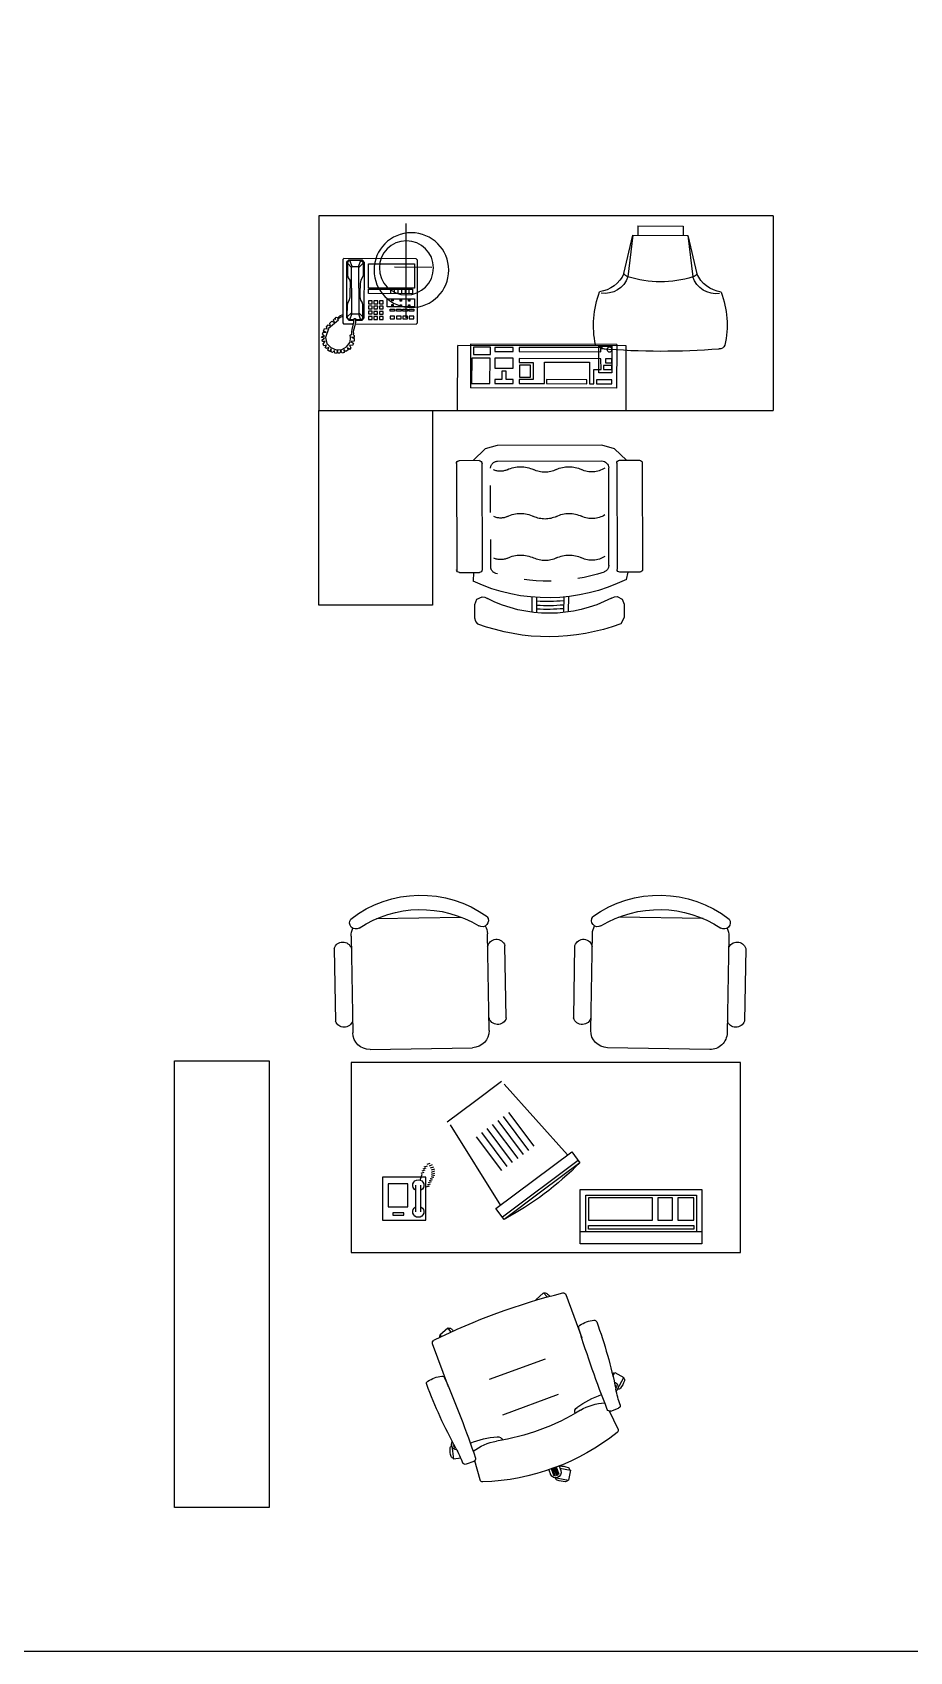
# Model space of a CAD drawing. Extents: x 0.3 to 17.9, y 0.2 to 10.4.
# Drawn here: x 8.39 to 11.63, y 0.21 to 6.19 of the extents above; entities that cross this region are included whole.
import ezdxf

# ---------------------------------------------------------------- set-up
doc = ezdxf.new("R2010")
doc.units = 0
doc.header["$MEASUREMENT"] = 0
doc.linetypes.add('DASHED2', pattern=[0.375, 0.25, -0.125])
doc.layers.get('0').update_dxf_attribs({"linetype": 'CONTINUOUS'})
doc.layers.add('Deftpoints', color=7, linetype='CONTINUOUS', plot=False)
doc.layers.add('www.dwgautocad.com', color=7, linetype='CONTINUOUS')

# ---------------------------------------------------------------- blocks, each defined once
blk = doc.blocks.new('A$C7FC67F2A')
for p, q in [((0, 0), (0, 1400)), ((0, 1400), (599.8, 1400)), ((599.8, 1400), (599.8, 0)), ((599.8, 1400), (599.8, 1050)), ((1199.8, 1400), (599.8, 1400)), ((1199.8, 1050), (1199.8, 1400)), ((315, 1349.3), (312.5, 1346.8)), ((312.5, 1346.8), (314.5, 1341.6)), ((319.2, 1347.3), (315, 1349.3)), ((320.5, 1354.6), (316.5, 1350.8)), ((316.5, 1350.8), (319.2, 1347.3)), ((328.7, 1351.6), (320.5, 1354.6)), ((321.2, 1339.6), (331.4, 1351.1)), ((330.9, 1365.8), (324.7, 1359.3)), ((324.7, 1359.3), (328.7, 1351.6)), ((339.9, 1364.3), (330.9, 1365.8)), ((331.4, 1351.1), (347.4, 1369.8)), ((341.6, 1376.3), (335.9, 1370.8)), ((335.9, 1370.8), (339.9, 1364.3)), ((347.8, 1374), (341.6, 1376.3)), ((355.5, 1385.3), (347, 1382.7)), ((347, 1382.7), (347.8, 1374.1)), ((347.8, 1370.1), (374.7, 1379.6)), ((358.7, 1377), (355.5, 1385.3)), ((365, 1388.1), (358.4, 1386.1)), ((358.4, 1386.1), (358.7, 1377)), ((370.7, 1382.1), (365, 1388.1)), ((374.9, 1391.3), (370.7, 1389.9)), ((370.7, 1389.9), (370.7, 1382.1)), ((374.7, 1379.6), (393.2, 1375.6)), ((377.5, 1382.5), (374.9, 1391.3)), ((381.7, 1389.9), (377.5, 1382.5)), ((387.5, 1388.8), (381.7, 1389.9)), ((387.2, 1379.9), (387.5, 1388.8)), ((394.9, 1386.8), (387.2, 1379.9)), ((393.2, 1375.6), (405.6, 1363)), ((400.7, 1384.5), (394.9, 1386.8)), ((398.1, 1376.2), (400.7, 1384.5)), ((405.8, 1380.2), (398.1, 1376.2)), ((405.6, 1363), (412.8, 1346.5)), ((409.3, 1376.5), (405.8, 1380.2)), ((405.9, 1368.5), (409.3, 1376.5)), ((413.6, 1371.9), (405.9, 1368.5)), ((410.2, 1361.3), (417.6, 1367.4)), ((418.8, 1362.2), (410.2, 1361.3)), ((417.6, 1367.4), (413.6, 1371.9)), ((415.3, 1351), (421.1, 1357.6)), ((423.1, 1350.8), (415.3, 1351)), ((421.1, 1357.6), (418.8, 1362.2)), ((424.5, 1345.3), (423.1, 1350.8)), ((132.1, 1322.9), (134.9, 1325.8)), ((132.5, 1099.4), (132.1, 1322.9)), ((134.9, 1325.8), (330.1, 1326.2)), ((136.4, 1307.4), (143.4, 1314.5)), ((136.5, 1264.9), (136.4, 1307.4)), ((137.8, 1304.5), (140.6, 1310.2)), ((156.2, 1297.5), (137.8, 1304.5)), ((137.9, 1270.6), (137.8, 1304.5)), ((140.6, 1310.2), (146.3, 1311.6)), ((143.4, 1314.5), (313.2, 1314.8)), ((146.3, 1311.6), (184.4, 1311.7)), ((146.3, 1311.6), (159, 1298.9)), ((159, 1298.9), (156.2, 1297.5)), ((156.2, 1297.5), (156.2, 1277.7)), ((222.7, 1299.1), (159, 1298.9)), ((184.4, 1311.7), (191.5, 1308.9)), ((191.5, 1308.9), (198.6, 1304.7)), ((198.6, 1304.7), (208.5, 1303.3)), ((208.5, 1303.3), (222.7, 1303.3)), ((249.5, 1303.4), (222.7, 1303.3)), ((222.7, 1299.1), (299, 1299.2)), ((259.4, 1304.8), (249.5, 1303.4)), ((266.5, 1309), (259.4, 1304.8)), ((273.6, 1311.9), (266.5, 1309)), ((311.8, 1312), (273.6, 1311.9)), ((311.8, 1312), (299, 1299.2)), ((299, 1299.2), (301.9, 1297.8)), ((301.9, 1297.8), (320.3, 1304.9)), ((301.9, 1297.8), (301.9, 1278)), ((307.8, 1334.6), (304.6, 1326.1)), ((311.8, 1338.6), (307.8, 1334.6)), ((310.3, 1326.1), (312, 1332.4)), ((314.5, 1341.6), (311.8, 1338.6)), ((317.4, 1310.6), (311.8, 1312)), ((312, 1332.4), (316.5, 1338.1)), ((313.2, 1314.8), (321.7, 1307.7)), ((316.5, 1338.1), (318.5, 1339.6)), ((320.3, 1304.9), (317.4, 1310.6)), ((318.5, 1339.6), (318.2, 1342.6)), ((318.2, 1342.6), (321.2, 1339.6)), ((320.3, 1291.1), (320.3, 1304.9)), ((321.7, 1307.7), (321.7, 1291.2)), ((330.1, 1326.2), (332.9, 1323.3)), ((332.9, 1323.3), (333, 1292.8)), ((350, 1297.1), (336.5, 1293.6)), ((356.9, 1298), (350, 1297.1)), ((364.3, 1297.7), (356.9, 1298)), ((368, 1302.9), (364.3, 1297.7)), ((374.6, 1301.7), (368, 1302.9)), ((373.6, 1298.9), (378.5, 1290.9)), ((375.2, 1290.6), (373.6, 1298.9)), ((389.7, 1303.2), (374.6, 1301.7)), ((386.2, 1291.4), (387.1, 1300.6)), ((387.1, 1300.6), (393.4, 1292.6)), ((403.4, 1314.1), (389.7, 1303.2)), ((400, 1296.3), (398.2, 1304.9)), ((398.2, 1304.9), (406.3, 1300.9)), ((411.4, 1329.3), (403.4, 1314.1)), ((406.3, 1300.9), (411.4, 1305.2)), ((411.4, 1305.2), (406.5, 1311.8)), ((406.5, 1311.8), (414.3, 1310.7)), ((412.8, 1346.5), (411.4, 1329.3)), ((412, 1323), (421.4, 1322.1)), ((417.7, 1316.1), (412, 1323)), ((414.3, 1310.7), (417.7, 1316.1)), ((415.4, 1342.2), (424.5, 1345.3)), ((423.7, 1340.2), (415.4, 1342.2)), ((415.4, 1331.9), (423.1, 1335.3)), ((423.1, 1328.2), (415.4, 1331.9)), ((421.4, 1322.1), (423.1, 1328.2)), ((423.1, 1335.3), (423.7, 1340.2)), ((143.5, 1259.3), (136.5, 1264.9)), ((156.2, 1277.7), (137.9, 1270.6)), ((137.9, 1270.6), (140.7, 1264.9)), ((140.7, 1264.9), (146.4, 1263.5)), ((314.7, 1259.6), (143.5, 1259.3)), ((146.4, 1263.5), (159.1, 1276.3)), ((146.4, 1263.5), (184.5, 1263.6)), ((159.1, 1276.3), (156.2, 1277.7)), ((222.7, 1276.4), (159.1, 1276.3)), ((184.5, 1263.6), (191.6, 1266.5)), ((191.6, 1266.5), (198.7, 1270.7)), ((198.7, 1270.7), (208.6, 1272.2)), ((208.6, 1272.2), (222.7, 1272.2)), ((222.7, 1276.4), (299.1, 1276.6)), ((249.6, 1272.2), (222.7, 1272.2)), ((259.5, 1270.8), (249.6, 1272.2)), ((266.6, 1266.6), (259.5, 1270.8)), ((262.4, 1246.8), (270.9, 1246.8)), ((262.4, 1235.5), (262.4, 1246.8)), ((273.7, 1263.8), (266.6, 1266.6)), ((270.9, 1246.8), (270.9, 1235.5)), ((311.8, 1263.9), (273.7, 1263.8)), ((277.9, 1246.8), (286.4, 1246.9)), ((278, 1235.5), (277.9, 1246.8)), ((286.4, 1246.9), (286.4, 1235.5)), ((293.5, 1246.9), (302, 1246.9)), ((293.5, 1235.6), (293.5, 1246.9)), ((299.1, 1276.6), (301.9, 1278)), ((311.8, 1263.9), (299.1, 1276.6)), ((301.9, 1278), (320.3, 1271)), ((302, 1246.9), (302, 1235.6)), ((310.5, 1235.6), (310.5, 1246.9)), ((310.5, 1246.9), (319, 1246.9)), ((317.5, 1265.3), (311.8, 1263.9)), ((321.7, 1266.7), (314.7, 1259.6)), ((327.4, 1291.6), (316, 1290.8)), ((316, 1290.8), (316, 1286.5)), ((316, 1286.5), (328.2, 1286.7)), ((320.3, 1271), (317.5, 1265.3)), ((319, 1246.9), (319, 1235.6)), ((320.3, 1271), (320.3, 1286.6)), ((321.7, 1286.6), (321.7, 1266.7)), ((336.5, 1293.6), (327.4, 1291.6)), ((328.2, 1286.7), (342.6, 1290.2)), ((333, 1287.9), (333.4, 1099.8)), ((342.6, 1290.2), (356, 1293.7)), ((356, 1293.7), (363.5, 1293.4)), ((363.5, 1293.4), (365.2, 1294.3)), ((365.2, 1294.3), (368.3, 1291.1)), ((368.3, 1291.1), (375.2, 1290.6)), ((378.5, 1290.9), (386.2, 1291.4)), ((393.4, 1292.6), (400, 1296.3)), ((222.8, 1246.7), (147.8, 1246.6)), ((147.8, 1246.6), (148.1, 1105.1)), ((223.1, 1105.3), (222.8, 1246.7)), ((239.7, 1246.8), (225.6, 1246.7)), ((225.6, 1246.7), (225.9, 1110.9)), ((240, 1111), (239.7, 1246.8)), ((270.9, 1235.5), (262.4, 1235.5)), ((262.4, 1218.5), (262.4, 1229.8)), ((262.4, 1229.8), (270.9, 1229.8)), ((270.9, 1218.5), (262.4, 1218.5)), ((262.4, 1212.9), (270.9, 1212.9)), ((262.5, 1201.5), (262.4, 1212.9)), ((271, 1201.6), (262.5, 1201.5)), ((270.9, 1229.8), (270.9, 1218.5)), ((270.9, 1212.9), (271, 1201.6)), ((286.4, 1235.5), (278, 1235.5)), ((278, 1229.9), (286.5, 1229.9)), ((278, 1218.5), (278, 1229.9)), ((286.5, 1218.6), (278, 1218.5)), ((278, 1212.9), (286.5, 1212.9)), ((278, 1201.6), (278, 1212.9)), ((286.5, 1201.6), (278, 1201.6)), ((286.5, 1229.9), (286.5, 1218.6)), ((286.5, 1212.9), (286.5, 1201.6)), ((302, 1235.6), (293.5, 1235.6)), ((295, 1218.6), (294.9, 1229.9)), ((294.9, 1229.9), (303.4, 1229.9)), ((303.5, 1218.6), (295, 1218.6)), ((295, 1201.6), (295, 1212.9)), ((295, 1212.9), (303.5, 1212.9)), ((303.5, 1201.6), (295, 1201.6)), ((303.4, 1229.9), (303.5, 1218.6)), ((303.5, 1212.9), (303.5, 1201.6)), ((319, 1235.6), (310.5, 1235.6)), ((310.5, 1229.9), (319, 1229.9)), ((310.5, 1218.6), (310.5, 1229.9)), ((319, 1218.6), (310.5, 1218.6)), ((310.5, 1213), (319, 1213)), ((310.6, 1201.6), (310.5, 1213)), ((319, 1201.7), (310.6, 1201.6)), ((319, 1229.9), (319, 1218.6)), ((319, 1213), (319, 1201.7)), ((159, 1052), (158.7, 1166.5)), ((225.7, 1178.8), (239.9, 1178.9)), ((225.8, 1167.5), (239.9, 1167.5)), ((225.8, 1156.2), (239.9, 1156.2)), ((255.4, 1188.8), (255.6, 1105.3)), ((280.9, 1188.8), (255.4, 1188.8)), ((258.3, 1174.7), (258.3, 1170.4)), ((262.5, 1174.7), (258.3, 1174.7)), ((258.3, 1170.4), (262.5, 1170.4)), ((258.3, 1149.2), (258.3, 1145)), ((262.6, 1149.2), (258.3, 1149.2)), ((262.5, 1170.4), (262.5, 1174.7)), ((262.6, 1145), (262.6, 1149.2)), ((273.8, 1174.7), (273.8, 1170.4)), ((278.1, 1174.7), (273.8, 1174.7)), ((273.8, 1170.4), (278.1, 1170.5)), ((273.9, 1149.2), (273.9, 1145)), ((278.1, 1149.2), (273.9, 1149.2)), ((278.1, 1170.5), (278.1, 1174.7)), ((278.1, 1145), (278.1, 1149.2)), ((281, 1105.4), (280.9, 1188.8)), ((288, 1180.4), (288, 1166.2)), ((293.6, 1180.4), (288, 1180.4)), ((288, 1166.2), (293.7, 1166.2)), ((293.7, 1160.6), (288, 1160.6)), ((288, 1160.6), (288, 1146.4)), ((293.7, 1166.2), (293.6, 1180.4)), ((293.7, 1146.4), (293.7, 1160.6)), ((309.2, 1166.3), (309.2, 1180.4)), ((309.2, 1180.4), (317.7, 1180.4)), ((317.7, 1166.3), (309.2, 1166.3)), ((309.3, 1146.5), (309.2, 1160.6)), ((309.2, 1160.6), (317.7, 1160.6)), ((317.7, 1180.4), (317.7, 1166.3)), ((317.7, 1160.6), (317.7, 1146.5)), ((24, 1131.3), (314.7, 1131.9)), ((132.5, 1099.4), (135.4, 1096.6)), ((148.1, 1105.1), (223.1, 1105.3)), ((225.8, 1144.9), (239.9, 1144.9)), ((225.8, 1133.6), (240, 1133.6)), ((225.8, 1122.3), (240, 1122.3)), ((225.9, 1110.9), (240, 1111)), ((255.6, 1105.3), (281, 1105.4)), ((258.3, 1145), (262.6, 1145)), ((262.6, 1123.7), (258.4, 1123.7)), ((258.4, 1123.7), (258.4, 1119.5)), ((258.4, 1119.5), (262.6, 1119.5)), ((262.6, 1119.5), (262.6, 1123.7)), ((273.9, 1145), (278.1, 1145)), ((273.9, 1123.8), (273.9, 1119.5)), ((278.2, 1123.8), (273.9, 1123.8)), ((273.9, 1119.5), (278.2, 1119.5)), ((278.2, 1119.5), (278.2, 1123.8)), ((288, 1146.4), (293.7, 1146.4)), ((293.7, 1140.8), (288, 1140.8)), ((288, 1140.8), (288.1, 1126.6)), ((288.1, 1126.6), (293.7, 1126.6)), ((293.7, 1121), (288.1, 1121)), ((288.1, 1121), (288.1, 1106.8)), ((288.1, 1106.8), (293.8, 1106.8)), ((293.7, 1126.6), (293.7, 1140.8)), ((293.8, 1106.8), (293.7, 1121)), ((317.7, 1146.5), (309.3, 1146.5)), ((309.3, 1126.7), (309.3, 1140.8)), ((309.3, 1140.8), (317.8, 1140.8)), ((317.8, 1126.7), (309.3, 1126.7)), ((309.3, 1106.9), (309.3, 1121)), ((309.3, 1121), (317.8, 1121)), ((317.8, 1106.9), (309.3, 1106.9)), ((317.8, 1140.8), (317.8, 1126.7)), ((317.8, 1121), (317.8, 1106.9)), ((330.6, 1097), (333.4, 1099.8)), ((135.4, 1096.6), (330.6, 1097)), ((599.8, 1050), (1199.8, 1050)), ((597.6, 972.4), (399.6, 971.8)), ((401.1, 452.5), (399.6, 971.8)), ((754.2, 905.1), (754.3, 967.2)), ((763, 975.8), (1092.3, 975)), ((1098.9, 966.6), (1098.7, 905.2)), ((395.4, 932.2), (530, 932.4)), ((396.3, 482.2), (395.4, 932.2)), ((404.8, 922.9), (426.9, 923)), ((404.9, 870.8), (404.8, 922.9)), ((426.9, 923), (427, 870.8)), ((438.6, 928.8), (516.7, 929)), ((438.7, 872.3), (438.6, 928.8)), ((516.7, 929), (516.8, 872.5)), ((530.9, 482.4), (530, 932.4)), ((717.9, 887), (754.2, 923.9)), ((1098.7, 923.3), (1125.9, 924.2)), ((1181.1, 913), (1173.6, 896.8)), ((1197.6, 919.4), (1181.1, 913)), ((1239.1, 919.2), (1197.6, 919.4)), ((1249.4, 916.5), (1239.1, 919.2)), ((1257.3, 909.9), (1249.4, 916.5)), ((427, 870.8), (404.9, 870.8)), ((405.6, 800.8), (405.5, 857.3)), ((405.5, 857.3), (418, 857.3)), ((418, 857.3), (418.1, 800.8)), ((516.8, 872.5), (438.7, 872.3)), ((438.9, 800.8), (438.7, 857.4)), ((438.7, 857.4), (469.5, 857.4)), ((469.5, 857.4), (469.6, 800.9)), ((504.3, 857.5), (516.8, 857.5)), ((504.4, 835.9), (504.3, 857.5)), ((516.8, 857.5), (516.9, 801)), ((706.7, 528), (707.5, 850.5)), ((707.5, 850.5), (717.9, 887)), ((756.2, 849.3), (755.3, 528.5)), ((762.8, 897.1), (1089.9, 896.4)), ((1173.6, 896.8), (1174.5, 888.8)), ((1174.5, 888.8), (1179.2, 880)), ((418.1, 800.8), (405.6, 800.8)), ((469.6, 800.9), (438.9, 800.8)), ((478.8, 835.8), (504.4, 835.9)), ((478.8, 822.5), (478.8, 835.8)), ((504.4, 822.6), (478.8, 822.5)), ((504.5, 801), (504.4, 822.6)), ((516.9, 801), (504.5, 801)), ((405.7, 782.5), (418.1, 782.5)), ((406.2, 530.7), (405.7, 782.5)), ((418.1, 782.5), (418.6, 530.7)), ((439.7, 782.6), (452.2, 782.6)), ((440.2, 530.5), (439.7, 782.6)), ((452.2, 782.6), (452.3, 739.4)), ((460.6, 747.7), (460.5, 781.8)), ((460.5, 781.8), (496.8, 781.8)), ((496.8, 781.8), (496.9, 747.8)), ((504.5, 782.7), (516.9, 782.7)), ((504.6, 739.5), (504.5, 782.7)), ((516.9, 782.7), (517.1, 704.6)), ((517.1, 704.6), (451, 704.5)), ((451, 704.5), (451.3, 565.7)), ((452.3, 739.4), (504.6, 739.5)), ((496.9, 747.8), (460.6, 747.7)), ((1219.4, 742.9), (1174.4, 742.9)), ((1222.7, 728.5), (1174.4, 728.5)), ((504.9, 574.1), (504.7, 697.9)), ((504.7, 697.9), (517.1, 697.9)), ((517.1, 697.9), (517.4, 574.1)), ((1172.8, 645.4), (1222, 645.6)), ((1172.9, 631), (1218.7, 631.2)), ((451.3, 565.7), (517.4, 565.8)), ((517.4, 552.5), (473.4, 552.4)), ((473.4, 552.4), (473.4, 529.9)), ((517.4, 574.1), (504.9, 574.1)), ((517.4, 565.8), (517.4, 552.5)), ((483.4, 536.8), (401.3, 536.7)), ((401.3, 536.7), (401.4, 497)), ((418.6, 530.7), (406.2, 530.7)), ((473.4, 529.9), (440.2, 530.5)), ((440.3, 497), (440.3, 516.7)), ((440.3, 516.7), (452.7, 516.7)), ((452.7, 516.7), (452.8, 497.1)), ((461, 522.5), (473.5, 522.6)), ((461.1, 497.1), (461, 522.5)), ((473.5, 522.6), (473.5, 497.1)), ((483.5, 497.1), (483.4, 536.8)), ((505.1, 497.2), (505, 544.2)), ((505, 544.2), (517.4, 544.2)), ((517.4, 544.2), (517.5, 497.2)), ((717.6, 488.5), (706.7, 528)), ((1076.7, 506.2), (776.8, 506.8)), ((178, 459.8), (60, 432.1)), ((396.3, 482.2), (530.9, 482.4)), ((599, 453.1), (401.1, 452.5)), ((401.4, 497), (483.5, 497.1)), ((452.8, 497.1), (440.3, 497)), ((473.5, 497.1), (461.1, 497.1)), ((517.5, 497.2), (505.1, 497.2)), ((753.2, 452.4), (717.6, 488.5)), ((753.2, 474), (753.1, 411.9)), ((761.8, 482), (1088.9, 481.2)), ((1097.6, 410.9), (1097.7, 472.4)), ((1120, 452.2), (1097.7, 447.1)), ((1173.4, 489.4), (1172.7, 481.2)), ((1172.7, 481.2), (1181.3, 465)), ((1177.6, 497.9), (1173.4, 489.4)), ((1181.3, 465), (1196.6, 459.4)), ((1196.6, 459.4), (1237.5, 459.5)), ((1237.5, 459.5), (1256.5, 468.9)), ((31.4, 417.3), (60, 417.3)), ((31.4, 417.3), (31.7, 277.3)), ((60, 432.1), (187.9, 447.9)), ((60, 432.1), (60.4, 262.6)), ((761.7, 403.3), (1091, 402.6)), ((31.7, 277.3), (60.3, 277.3)), ((60.4, 262.6), (188.3, 247.3)), ((60.4, 262.6), (178.5, 235.3)), ((0, 0), (599.8, 0))]:
    blk.add_line(p, q)
at = {"linetype": 'DASHED2', "ltscale": 50}
blk.add_line((1080.8, 870.1), (777.9, 870.8), dxfattribs=at)
for centre, radius in [((167.5, 1114.6), 115.1), ((160.5, 1129.9), 83.4), ((412.1, 504.1), 7.47)]:
    blk.add_circle(centre, radius)
for centre, radius, start, end in [((763, 967.2), 8.62, 89.9117, 179.7857), ((1090.2, 966.7), 8.62, 359.8668, 89.9117), ((762.8, 905.7), 8.62, 179.8416, 269.9117), ((1090.1, 905.2), 8.62, 269.9117, 359.8668), ((630.2, 694.3), 546.4, 333.696, 24.8815), ((664.9, 690.5), 631.8, 339.4672, 20.3182), ((804.7, 690.6), 419.7, 332.6807, 26.821), ((641.7, 694.3), 546.4, 354.8789, 3.5971), ((654.8, 694.2), 546.4, 354.8873, 3.5985), ((666, 694.2), 546.4, 354.8945, 3.5998), ((336.3, 269.2), 284.5, 77.5549, 111.0216), ((136.6, 549.5), 98.8, 294.7991, 351.3645), ((165.3, 518.4), 74, 287.7608, 9.3124), ((393.7, 515), 17.9, 356.0693, 70.8923), ((-1765.2, 342.8), 2182.8, 355.3566, 4.888), ((776.9, 528.4), 21.6, 179.8286, 269.8701), ((1076.7, 527.8), 21.6, 269.8701, 341.4861), ((168.5, 441.9), 20.3, 17.2306, 61.988), ((761.8, 473.4), 8.62, 89.8286, 179.8987), ((1089.1, 472.4), 8.62, 359.8735, 89.8286), ((-129.2, 347), 332.7, 342.5625, 17.6679), ((761.7, 411.9), 8.62, 179.9546, 269.8286), ((1089, 411), 8.62, 269.8286, 359.8735), ((168.9, 253.2), 20.3, 298.2424, 342.9998), ((137.4, 145.5), 98.8, 8.8659, 65.4313), ((166, 176.7), 74, 350.918, 72.4696), ((336, 426.6), 284.5, 249.213, 282.6799), ((392.5, 166), 17.9, 289.3381, 4.1612)]:
    blk.add_arc(centre, radius, start, end)
for centre, radius, start, end in [((777.8, 849.2), 21.6, 89.8701, 179.8286), ((738.3, 840.4), 48.7, 334.1948, 25.5455), ((882.4, 840), 48.7, 334.1948, 25.5455), ((1010.5, 839.7), 48.7, 334.1948, 25.5455), ((1080.7, 848.5), 21.6, 17.0814, 89.8701), ((579.1, 694.4), 546.4, 341.4861, 17.0814), ((866.2, 778.5), 93.4, 154.1948, 205.5455), ((1010.3, 778.2), 93.4, 154.1948, 205.5455), ((1138.4, 777.9), 93.4, 154.1948, 205.5455), ((709.1, 703.4), 80.8, 334.1948, 25.5455), ((853.2, 703.1), 80.8, 334.1948, 25.5455), ((981.2, 702.8), 80.8, 334.1948, 25.5455), ((862.3, 629.3), 89.5, 154.1948, 205.5455), ((1006.4, 629), 89.5, 154.1948, 205.5455), ((1134.5, 628.7), 89.5, 154.1948, 205.5455), ((714.9, 558.8), 73.9, 327.4655, 25.5455), ((859, 558.5), 73.9, 327.4655, 25.5455), ((987.1, 558.2), 73.9, 327.4655, 25.5455)]:
    blk.add_arc(centre, radius, start, end, dxfattribs=at)
blk = doc.blocks.new('A$C49B50080')
for p, q in [((156.9, 2175.8), (469.6, 2181.4)), ((1364.5, 2175.8), (1051.8, 2181.4)), ((62.2, 2111), (68.7, 1753.8)), ((572.9, 1762.9), (566.5, 2120.1)), ((948.4, 1762.9), (954.9, 2120.1)), ((1459.1, 2111), (1452.7, 1753.8)), ((0, 2065.2), (4.8, 1797.4)), ((636, 1808.7), (631.2, 2076.6)), ((885.3, 1808.7), (890.2, 2076.6)), ((1521.4, 2065.2), (1516.6, 1797.4)), ((132.8, 1691.9), (511, 1698.8)), ((1388.5, 1691.9), (1010.3, 1698.8)), ((19, 1643.6), (1458.4, 1643.6)), ((19, 941.7), (19, 1643.6)), ((1458.4, 1643.6), (1458.4, 941.7)), ((2111.9, 1650), (1761.9, 1650)), ((1761.9, 1650), (1761.9, 0)), ((2111.9, 0), (2111.9, 1650)), ((658.7, 1302.3), (893.1, 1563.9)), ((903.1, 1573.9), (1003.1, 1499)), ((1003.1, 1499), (1103.2, 1424)), ((781.7, 1334.4), (875.7, 1459.8)), ((801.7, 1319.4), (895.7, 1444.8)), ((821.7, 1304.4), (915.7, 1429.8)), ((841.7, 1289.4), (935.7, 1414.8)), ((861.7, 1274.4), (955.7, 1399.8)), ((881.7, 1259.4), (975.7, 1384.8)), ((1093.2, 1414), (907.1, 1116.1)), ((901.7, 1244.4), (995.7, 1369.8)), ((643.2, 1313.9), (613.2, 1273.9)), ((613.2, 1273.9), (753.2, 1168.9)), ((619.2, 1281.9), (899.3, 1072)), ((783.2, 1208.9), (643.2, 1313.9)), ((1165.1, 1255), (1153.4, 1258.9)), ((1169, 1262.8), (1157.3, 1266.7)), ((1178.2, 1268.4), (1166.5, 1272.3)), ((1188.6, 1258.9), (1176.8, 1262.8)), ((1188.6, 1258.9), (1176.8, 1262.8)), ((923.2, 1104), (783.2, 1208.9)), ((1161.2, 1247.2), (1149.5, 1251.1)), ((1161.2, 1239.4), (1149.5, 1243.3)), ((1161.2, 1231.5), (1149.5, 1235.4)), ((1161.2, 1223.7), (1149.5, 1227.6)), ((1165.1, 1215.9), (1153.4, 1219.8)), ((1169, 1208.1), (1157.3, 1212)), ((1172.9, 1200.3), (1161.2, 1204.2)), ((1192.5, 1251.1), (1180.8, 1255)), ((1192.5, 1251.1), (1180.8, 1255)), ((1182.7, 1220.3), (1343.1, 1220.3)), ((1182.7, 1061.8), (1182.7, 1220.3)), ((1196.4, 1243.3), (1184.7, 1247.2)), ((1196.4, 1243.3), (1184.7, 1247.2)), ((1200.3, 1235.4), (1188.6, 1239.4)), ((1200.3, 1235.4), (1188.6, 1239.4)), ((1203.4, 1209.3), (1196.4, 1231.5)), ((1203.4, 1209.3), (1196.4, 1231.5)), ((1343.1, 1220.3), (1343.1, 1061.8)), ((611.8, 1174.2), (161.8, 1174.2)), ((161.8, 1174.2), (161.8, 974.2)), ((591.3, 1153.7), (182.3, 1153.7)), ((182.3, 1153.7), (182.3, 1018.2)), ((192.3, 1061.8), (192.3, 1143.7)), ((192.3, 1143.7), (250.8, 1143.7)), ((250.8, 1143.7), (250.8, 1061.8)), ((270.8, 1061.8), (270.8, 1143.7)), ((270.8, 1143.7), (325, 1143.7)), ((325, 1143.7), (325, 1061.8)), ((345, 1061.8), (345, 1143.7)), ((345, 1143.7), (581.3, 1143.7)), ((581.3, 1143.7), (581.3, 1061.8)), ((591.3, 1018.2), (591.3, 1153.7)), ((611.8, 974.2), (611.8, 1174.2)), ((753.2, 1168.9), (893.3, 1063.9)), ((1176.8, 1192.4), (1165.1, 1196.3)), ((1180.8, 1184.6), (1169, 1188.5)), ((1200.6, 1092.4), (1200.6, 1190.2)), ((1220.1, 1092.4), (1220.1, 1190.2)), ((1249, 1195.7), (1322.3, 1195.7)), ((1249, 1110.2), (1249, 1195.7)), ((1322.3, 1195.7), (1322.3, 1110.2)), ((893.3, 1063.9), (923.2, 1104)), ((1322.3, 1110.2), (1249, 1110.2)), ((1264.3, 1088.8), (1304, 1088.8)), ((1264.3, 1079.7), (1264.3, 1088.8)), ((1304, 1079.7), (1264.3, 1079.7)), ((1304, 1088.8), (1304, 1079.7)), ((161.8, 1018.2), (611.8, 1018.2)), ((250.8, 1061.8), (192.3, 1061.8)), ((581.3, 1041.8), (192.3, 1041.8)), ((192.3, 1041.8), (192.3, 1028.2)), ((192.3, 1028.2), (581.3, 1028.2)), ((325, 1061.8), (270.8, 1061.8)), ((581.3, 1061.8), (345, 1061.8)), ((581.3, 1028.2), (581.3, 1041.8)), ((1343.1, 1061.8), (1182.7, 1061.8)), ((161.8, 974.2), (611.8, 974.2)), ((1458.4, 941.7), (19, 941.7)), ((664.9, 786.1), (606.1, 626.3)), ((733.6, 777.5), (748, 793)), ((775.8, 767), (748, 793)), ((774.7, 765.9), (775.8, 767)), ((1088.7, 647.9), (1101.6, 662.9)), ((1130.4, 638.2), (1101.6, 662.9)), ((1098.8, 445), (1157.6, 604.8)), ((1124.3, 631.1), (1130.4, 638.2)), ((946.7, 473.5), (740.3, 549.5)), ((483.4, 498.8), (450.1, 480.5)), ((474.3, 436.7), (450.1, 480.5)), ((490.9, 485.3), (483.4, 498.8)), ((476.9, 444.7), (481.6, 444.5)), ((477.6, 439.7), (480.6, 439.5)), ((478, 449.7), (482.7, 449.5)), ((481.1, 454.5), (483.8, 454.4)), ((498.8, 356), (470.2, 366.5)), ((898.4, 342.1), (691.9, 418.1)), ((472, 289), (503.6, 355.4)), ((1053.5, 181.6), (1080, 178.3)), ((1075.6, 219.6), (1073.3, 221.4)), ((1079.4, 223), (1075.7, 225.9)), ((1081.8, 227.4), (1078.1, 230.4)), ((1086.2, 227.9), (1080, 178.3)), ((1082.6, 233.2), (1080.5, 234.8)), ((687.4, 145.4), (648.1, 137.9)), ((648.1, 137.9), (655.3, 100.6)), ((690, 152.7), (684, 135.8)), ((689.5, 122), (699.5, 149)), ((693.2, 117.5), (704.1, 147.2)), ((697.6, 115), (708.8, 145.5)), ((702.6, 114.1), (713.5, 143.8)), ((708.3, 115.1), (718.2, 142.1)), ((727.8, 138.7), (721.5, 122)), ((982.1, 101.2), (1001.2, 172.3)), ((1005.2, 169.6), (1033.7, 159.1)), ((700.2, 109.2), (655.3, 100.6)), ((1761.9, 0), (2111.9, 0))]:
    blk.add_line(p, q)
for centre, radius, start, end in [((319.3, 1842.4), 420.3, 54.162, 127.9018), ((1202.1, 1842.4), 420.3, 52.0982, 125.838), ((80.1, 2160.6), 23.2, 144.74393, 302.50871), ((320.1, 1796.7), 412.7, 58.60765, 123.45615), ((546.9, 2169), 23.2, 239.55508, 37.31987), ((974.5, 2169), 23.2, 142.68013, 300.44492), ((1201.3, 1796.7), 412.7, 56.54385, 121.39235), ((1441.3, 2160.6), 23.2, 237.49129, 35.25607), ((125.3, 2112.2), 63, 153.44746, 181.0319), ((503.5, 2119), 63, 1.0319, 28.61634), ((599.9, 2066.9), 32.8, 17.2921, 171.73727), ((921.5, 2066.9), 32.8, 8.26273, 162.7079), ((1017.9, 2119), 63, 151.38366, 178.9681), ((1396.1, 2112.2), 63, 358.9681, 26.55254), ((31.7, 2056.6), 32.8, 17.2921, 164.77169), ((1489.7, 2056.6), 32.8, 15.22831, 162.7079), ((36.2, 1807.1), 32.8, 197.2921, 344.77169), ((604.4, 1817.3), 32.8, 190.32653, 344.77169), ((917, 1817.3), 32.8, 195.22831, 349.67347), ((1485.2, 1807.1), 32.8, 195.22831, 342.7079), ((131.7, 1755), 63, 181.0319, 271.0319), ((509.9, 1761.8), 63, 271.0319, 1.0319), ((1011.5, 1761.8), 63, 178.9681, 268.9681), ((1389.7, 1755), 63, 268.9681, 358.9681), ((1445.6, 2092.7), 1167.7, 224.52814, 241.76721), ((1210.4, 1190.2), 20.5, 298.49146, 241.50854), ((1210.4, 1190.2), 20.5, 298.49146, 241.50854), ((1210.4, 1092.4), 20.5, 118.49146, 61.50854), ((674.3, 782.7), 10, 76.11413, 159.79583), ((123.6, -1444.6), 2304.4, 63.47754, 76.11413), ((796.7, 711.8), 100, 127.94273, 136.83516), ((741.4, 782.8), 10, 58.98763, 127.94273), ((2312.6, 50.8), 1872.8, 160.18772, 168.12046), ((-3177.5, 1827.9), 3969.8, 338.32449, 342.91432), ((560, 682.1), 10, 82.32845, 160.18772), ((544.7, 568.2), 125, 56.87948, 82.32845), ((607.5, 664.5), 10, 342.91432, 56.87948), ((1153.8, 584), 100, 130.45863, 137.30858), ((1095.4, 652.5), 10, 61.50353, 130.45863), ((1121, 630.5), 10, 345.83616, 37.31141), ((1148.2, 608.3), 10, 339.79583, 63.47754), ((487.4, 487.3), 10, 53.67979, 106.79551), ((4758.6, -1092.7), 3969.8, 156.67735, 161.26717), ((1122.4, 475), 10, 82.71219, 156.67735), ((1107.8, 360.9), 125, 57.26322, 82.71219), ((457.8, 471), 10, 130.98763, 199.94273), ((542.4, 501.7), 100, 199.94273, 217.84041), ((471.3, 446.5), 10, 217.84041, 286.79551), ((-9.4, 539.2), 500, 341.31689, 348.12046), ((491.9, 444.1), 20, 107.98646, 227.4202), ((-573.7, 1113), 1872.8, 331.47121, 339.40395), ((1170, 457.7), 10, 339.40395, 57.26322), ((473.7, 375.9), 10, 161.31689, 249.79583), ((502.3, 365.3), 10, 249.79583, 338.32449), ((514.1, 201.2), 185, 58.48699, 87.80209), ((412, 71.9), 365.3, 54.57659, 70.7015), ((612.1, 353.2), 20, 339.79583, 54.57659), ((1052.5, 1079.4), 845.1, 238.48699, 261.10468), ((481.1, 284.7), 10, 154.57686, 231.58005), ((1001.5, 940.9), 847.6, 231.58005, 268.01162), ((917.1, 241), 20, 85.01508, 159.79583), ((887.1, -103), 365.3, 68.89017, 85.01508), ((893.2, 61.7), 185, 51.78958, 81.10468), ((1067.6, 232.3), 20, 272.17147, 31.60521), ((1008.6, 179), 10, 161.26717, 249.79583), ((1511, -20.3), 500, 151.47121, 158.27478), ((1079.4, 190.5), 10, 274.98763, 343.94273), ((1082.9, 218.3), 10, 1.84041, 70.79551), ((992.9, 215.4), 100, 343.94273, 1.84041), ((660.3, 138.1), 10, 109.84041, 178.79551), ((690.9, 53.4), 100, 91.94273, 109.84041), ((702.8, 129.1), 20, 160.22409, 339.36758), ((687.8, 143.4), 10, 76.28629, 91.94273), ((1037.2, 168.5), 10, 249.79583, 338.27478), ((666.7, 104.9), 10, 202.98763, 271.94273), ((663.6, 194.8), 100, 271.94273, 289.84041), ((694.2, 110.2), 10, 289.84041, 353.76005), ((972.5, 103.8), 10, 268.01162, 345.01481)]:
    blk.add_arc(centre, radius, start, end)

msp = doc.modelspace()

# ---------------------------------------------------------------- linework, layer by layer
at = {"layer": 'Deftpoints'}
msp.add_lwpolyline([(0.3387, 9.3843), (17.8913, 9.3843), (17.8913, 0.2074), (0.3387, 0.2074)], close=True, dxfattribs=at)

# ---------------------------------------------------------------- block references
at = {"layer": 'www.dwgautocad.com', "xscale": -0.001200000000000012, "yscale": 0.001200000000000012, "zscale": 0.001200000000000012, "rotation": 90}
msp.add_blockref('A$C7FC67F2A', (11.1287, 5.5142), dxfattribs=at)
at = {"layer": 'www.dwgautocad.com', "xscale": -0.00100000000000001, "yscale": 0.00100000000000001, "zscale": 0.00100000000000001}
msp.add_blockref('A$C49B50080', (11.0271, 0.7406), dxfattribs=at)

doc.saveas('drawing.dxf')
